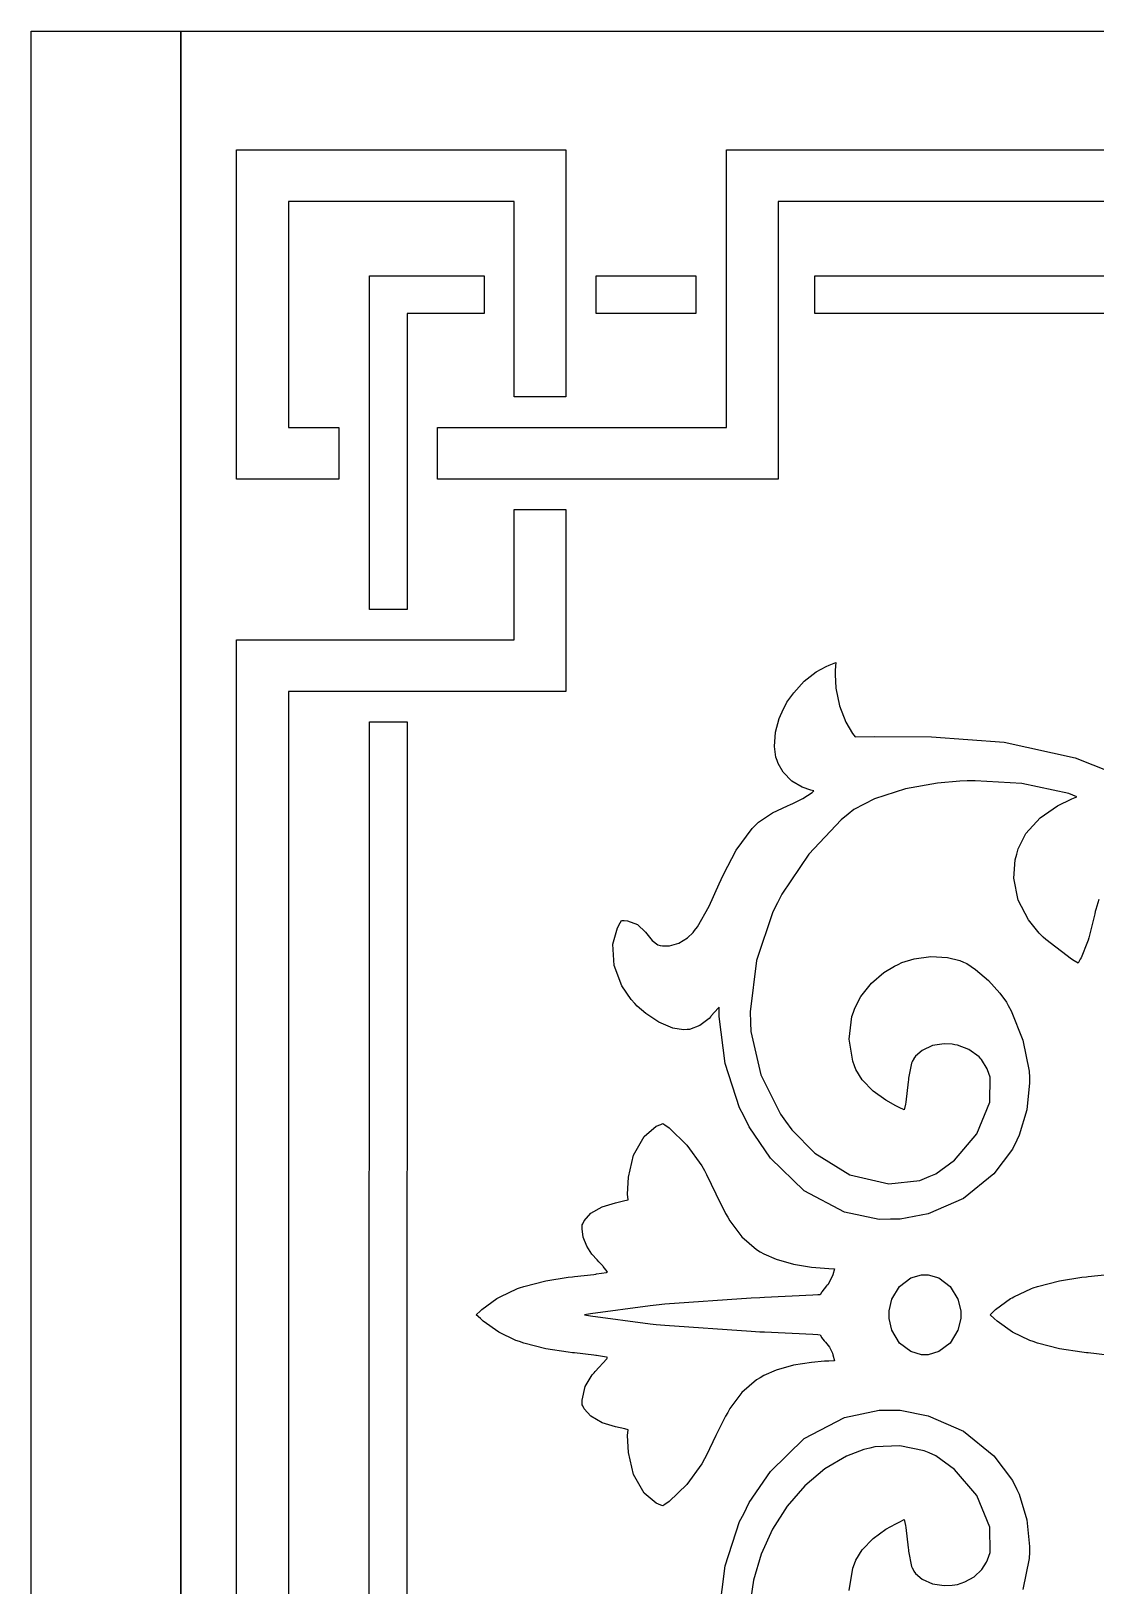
# Model space of a CAD drawing. Extents: x 0 to 1426, y 0 to 829.
# Drawn here: x 1173.5 to 1253.5, y 76 to 192.7 of the extents above; entities that cross this region are included whole.
import ezdxf

# ---------------------------------------------------------------- set-up
doc = ezdxf.new("R2010")
doc.units = 0
doc.layers.get('0').update_dxf_attribs({"linetype": 'CONTINUOUS'})

msp = doc.modelspace()

# ---------------------------------------------------------------- linework, layer by layer
at = {"color": 9}
for p, q in [((1173.54, 192.749), (1184.79, 192.749)), ((1173.54, 0), (1173.54, 192.749)), ((1184.79, 192.749), (1184.79, 0))]:
    msp.add_line(p, q, dxfattribs=at)
at = {"color": 21}
for p, q in [((1184.79, 192.749), (1415.04, 192.749)), ((1184.79, 0), (1184.79, 192.749))]:
    msp.add_line(p, q, dxfattribs=at)
at = {"color": 0}
for p, q in [((1188.96, 159.107), (1188.96, 183.834)), ((1188.96, 183.834), (1213.69, 183.834)), ((1188.96, 159.107), (1188.96, 183.834)), ((1188.96, 183.834), (1213.69, 183.834)), ((1213.69, 183.834), (1213.69, 165.302)), ((1213.69, 183.834), (1213.69, 165.302)), ((1225.74, 162.993), (1225.74, 183.834)), ((1225.74, 183.834), (1374.07, 183.834)), ((1225.74, 162.993), (1225.74, 183.834)), ((1225.74, 183.834), (1374.07, 183.834)), ((1209.8, 179.948), (1192.85, 179.948)), ((1192.85, 179.948), (1192.85, 162.993)), ((1209.8, 179.948), (1192.85, 179.948)), ((1192.85, 179.948), (1192.85, 162.993)), ((1209.8, 165.302), (1209.8, 179.948)), ((1209.8, 165.302), (1209.8, 179.948)), ((1370.19, 179.948), (1229.63, 179.948)), ((1229.63, 179.948), (1229.63, 159.107)), ((1370.19, 179.948), (1229.63, 179.948)), ((1229.63, 179.948), (1229.63, 159.107)), ((1198.93, 149.331), (1198.93, 174.383)), ((1198.93, 174.383), (1207.55, 174.383)), ((1198.93, 149.331), (1198.93, 174.383)), ((1198.93, 174.383), (1207.55, 174.383)), ((1207.55, 174.383), (1207.55, 171.549)), ((1207.55, 174.383), (1207.55, 171.549)), ((1215.95, 174.385), (1223.44, 174.385)), ((1215.95, 171.545), (1215.95, 174.385)), ((1215.95, 174.385), (1223.44, 174.385)), ((1215.95, 171.545), (1215.95, 174.385)), ((1223.44, 174.385), (1223.44, 171.545)), ((1223.44, 174.385), (1223.44, 171.545)), ((1232.38, 174.385), (1367.93, 174.385)), ((1232.38, 171.545), (1232.38, 174.385)), ((1232.38, 174.385), (1367.93, 174.385)), ((1232.38, 171.545), (1232.38, 174.385)), ((1201.77, 171.549), (1201.77, 149.331)), ((1207.55, 171.549), (1201.77, 171.549)), ((1201.77, 171.549), (1201.77, 149.331)), ((1207.55, 171.549), (1201.77, 171.549)), ((1223.44, 171.545), (1215.95, 171.545)), ((1223.44, 171.545), (1215.95, 171.545)), ((1367.93, 171.545), (1232.38, 171.545)), ((1367.93, 171.545), (1232.38, 171.545)), ((1213.69, 165.302), (1209.8, 165.302)), ((1213.69, 165.302), (1209.8, 165.302)), ((1192.85, 162.993), (1196.65, 162.993)), ((1192.85, 162.993), (1196.65, 162.993)), ((1196.65, 162.993), (1196.65, 159.107)), ((1196.65, 162.993), (1196.65, 159.107)), ((1204.05, 159.107), (1204.05, 162.993)), ((1204.05, 162.993), (1225.74, 162.993)), ((1204.05, 159.107), (1204.05, 162.993)), ((1204.05, 162.993), (1225.74, 162.993)), ((1196.65, 159.107), (1188.96, 159.107)), ((1196.65, 159.107), (1188.96, 159.107)), ((1229.63, 159.107), (1204.05, 159.107)), ((1229.63, 159.107), (1204.05, 159.107)), ((1209.8, 147.052), (1209.8, 156.828)), ((1209.8, 156.828), (1213.69, 156.828)), ((1209.8, 147.052), (1209.8, 156.828)), ((1209.8, 156.828), (1213.69, 156.828)), ((1213.69, 156.828), (1213.69, 143.164)), ((1213.69, 156.828), (1213.69, 143.164)), ((1201.77, 149.331), (1198.93, 149.331)), ((1201.77, 149.331), (1198.93, 149.331)), ((1188.96, 45.7606), (1188.96, 147.052)), ((1188.96, 147.052), (1209.8, 147.052)), ((1188.96, 45.7606), (1188.96, 147.052)), ((1188.96, 147.052), (1209.8, 147.052)), ((1232.47, 144.633), (1233.21, 145.044)), ((1232.47, 144.633), (1233.21, 145.044)), ((1233.21, 145.044), (1233.46, 145.147)), ((1233.21, 145.044), (1233.46, 145.147)), ((1233.46, 145.147), (1233.95, 145.342)), ((1233.46, 145.147), (1233.95, 145.342)), ((1233.91, 144.771), (1233.89, 144.436)), ((1233.91, 144.771), (1233.89, 144.436)), ((1233.95, 145.342), (1233.91, 144.771)), ((1233.95, 145.342), (1233.91, 144.771)), ((1230.79, 143.077), (1231.58, 143.932)), ((1230.79, 143.077), (1231.58, 143.932)), ((1231.58, 143.932), (1232.47, 144.633)), ((1231.58, 143.932), (1232.47, 144.633)), ((1233.89, 144.436), (1233.95, 143.425)), ((1233.89, 144.436), (1233.95, 143.425)), ((1213.69, 143.164), (1192.85, 143.164)), ((1192.85, 143.164), (1192.85, 49.6464)), ((1213.69, 143.164), (1192.85, 143.164)), ((1192.85, 143.164), (1192.85, 49.6464)), ((1230.28, 142.355), (1230.79, 143.077)), ((1230.28, 142.355), (1230.79, 143.077)), ((1233.95, 143.425), (1234.22, 142.103)), ((1233.95, 143.425), (1234.22, 142.103)), ((1229.7, 141.148), (1230.01, 141.872)), ((1229.7, 141.148), (1230.01, 141.872)), ((1230.01, 141.872), (1230.14, 142.099)), ((1230.01, 141.872), (1230.14, 142.099)), ((1230.14, 142.099), (1230.28, 142.355)), ((1230.14, 142.099), (1230.28, 142.355)), ((1234.22, 142.103), (1234.7, 140.863)), ((1234.22, 142.103), (1234.7, 140.863)), ((1198.9, 51.9271), (1198.93, 140.885)), ((1198.9, 51.9271), (1198.93, 140.885)), ((1198.93, 140.885), (1201.77, 140.885)), ((1198.93, 140.885), (1201.77, 140.885)), ((1201.77, 140.885), (1201.75, 51.9271)), ((1201.77, 140.885), (1201.75, 51.9271)), ((1229.34, 139.046), (1229.42, 140.112)), ((1229.34, 139.046), (1229.42, 140.112)), ((1229.42, 140.112), (1229.7, 141.148)), ((1229.42, 140.112), (1229.7, 141.148)), ((1234.7, 140.863), (1235.19, 140.012)), ((1234.7, 140.863), (1235.19, 140.012)), ((1229.45, 138.246), (1229.34, 139.046)), ((1229.45, 138.246), (1229.34, 139.046)), ((1235.19, 140.012), (1235.39, 139.754)), ((1235.19, 140.012), (1235.39, 139.754)), ((1235.39, 139.754), (1236.82, 139.783)), ((1235.39, 139.754), (1236.82, 139.783)), ((1236.82, 139.783), (1241.12, 139.776)), ((1236.82, 139.783), (1241.12, 139.776)), ((1241.12, 139.776), (1246.58, 139.368)), ((1241.12, 139.776), (1246.58, 139.368)), ((1246.58, 139.368), (1251.92, 138.176)), ((1246.58, 139.368), (1251.92, 138.176)), ((1229.54, 137.995), (1229.45, 138.246)), ((1229.54, 137.995), (1229.45, 138.246)), ((1229.61, 137.763), (1229.54, 137.995)), ((1229.61, 137.763), (1229.54, 137.995)), ((1229.99, 137.106), (1229.61, 137.763)), ((1229.99, 137.106), (1229.61, 137.763)), ((1251.92, 138.176), (1256.02, 136.548)), ((1251.92, 138.176), (1256.02, 136.548)), ((1230.64, 136.448), (1229.99, 137.106)), ((1230.64, 136.448), (1229.99, 137.106)), ((1231.42, 135.993), (1230.64, 136.448)), ((1231.42, 135.993), (1230.64, 136.448)), ((1232.07, 135.762), (1231.42, 135.993)), ((1232.07, 135.762), (1231.42, 135.993)), ((1231.47, 135.129), (1232.16, 135.596)), ((1231.47, 135.129), (1232.16, 135.596)), ((1232.29, 135.71), (1232.07, 135.762)), ((1232.29, 135.71), (1232.07, 135.762)), ((1232.16, 135.596), (1232.29, 135.71)), ((1232.16, 135.596), (1232.29, 135.71)), ((1239.17, 135.858), (1236.84, 135.108)), ((1239.17, 135.858), (1236.84, 135.108)), ((1241.59, 136.28), (1239.17, 135.858)), ((1241.59, 136.28), (1239.17, 135.858)), ((1243.26, 136.431), (1241.59, 136.28)), ((1243.26, 136.431), (1241.59, 136.28)), ((1243.81, 136.449), (1243.26, 136.431)), ((1243.81, 136.449), (1243.26, 136.431)), ((1244.41, 136.47), (1243.81, 136.449)), ((1244.41, 136.47), (1243.81, 136.449)), ((1247.91, 136.271), (1244.41, 136.47)), ((1247.91, 136.271), (1244.41, 136.47)), ((1251.43, 135.515), (1247.91, 136.271)), ((1251.43, 135.515), (1247.91, 136.271)), ((1252.03, 135.254), (1251.43, 135.515)), ((1252.03, 135.254), (1251.43, 135.515)), ((1229.19, 134.049), (1230.31, 134.574)), ((1229.19, 134.049), (1230.31, 134.574)), ((1230.31, 134.574), (1230.55, 134.677)), ((1230.31, 134.574), (1230.55, 134.677)), ((1230.55, 134.677), (1230.71, 134.749)), ((1230.55, 134.677), (1230.71, 134.749)), ((1230.71, 134.749), (1231.47, 135.129)), ((1230.71, 134.749), (1231.47, 135.129)), ((1235.31, 134.316), (1234.88, 133.96)), ((1235.31, 134.316), (1234.88, 133.96)), ((1236.84, 135.108), (1235.31, 134.316)), ((1236.84, 135.108), (1235.31, 134.316)), ((1249.29, 133.693), (1250.6, 134.594)), ((1249.29, 133.693), (1250.6, 134.594)), ((1250.6, 134.594), (1251.67, 135.114)), ((1250.6, 134.594), (1251.67, 135.114)), ((1251.67, 135.114), (1252.03, 135.254)), ((1251.67, 135.114), (1252.03, 135.254)), ((1227.66, 132.88), (1227.95, 133.158)), ((1227.66, 132.88), (1227.95, 133.158)), ((1227.95, 133.158), (1228.15, 133.35)), ((1227.95, 133.158), (1228.15, 133.35)), ((1228.15, 133.35), (1229.19, 134.049)), ((1228.15, 133.35), (1229.19, 134.049)), ((1234.34, 133.522), (1231.91, 130.952)), ((1234.34, 133.522), (1231.91, 130.952)), ((1234.88, 133.96), (1234.34, 133.522)), ((1234.88, 133.96), (1234.34, 133.522)), ((1248.22, 132.501), (1249.29, 133.693)), ((1248.22, 132.501), (1249.29, 133.693)), ((1226.47, 131.256), (1227.66, 132.88)), ((1226.47, 131.256), (1227.66, 132.88)), ((1247.64, 131.367), (1248.22, 132.501)), ((1247.64, 131.367), (1248.22, 132.501)), ((1225.52, 129.432), (1226.47, 131.256)), ((1225.52, 129.432), (1226.47, 131.256)), ((1231.91, 130.952), (1229.89, 127.963)), ((1231.91, 130.952), (1229.89, 127.963)), ((1247.42, 130.531), (1247.54, 130.966)), ((1247.42, 130.531), (1247.54, 130.966)), ((1247.54, 130.966), (1247.64, 131.367)), ((1247.54, 130.966), (1247.64, 131.367)), ((1247.32, 129.151), (1247.42, 130.531)), ((1247.32, 129.151), (1247.42, 130.531)), ((1224.45, 127.062), (1225.2, 128.738)), ((1224.45, 127.062), (1225.2, 128.738)), ((1225.2, 128.738), (1225.35, 129.053)), ((1225.2, 128.738), (1225.35, 129.053)), ((1225.35, 129.053), (1225.52, 129.432)), ((1225.35, 129.053), (1225.52, 129.432)), ((1247.63, 127.507), (1247.32, 129.151)), ((1247.63, 127.507), (1247.32, 129.151)), ((1229.56, 127.314), (1229.22, 126.629)), ((1229.56, 127.314), (1229.22, 126.629)), ((1229.89, 127.963), (1229.56, 127.314)), ((1229.89, 127.963), (1229.56, 127.314)), ((1248.4, 126.031), (1247.63, 127.507)), ((1248.4, 126.031), (1247.63, 127.507)), ((1253.69, 127.562), (1253.46, 126.81)), ((1253.69, 127.562), (1253.46, 126.81)), ((1223.56, 125.488), (1224.45, 127.062)), ((1223.56, 125.488), (1224.45, 127.062)), ((1229.22, 126.629), (1227.99, 122.978)), ((1229.22, 126.629), (1227.99, 122.978)), ((1253.38, 126.48), (1252.94, 124.675)), ((1253.38, 126.48), (1252.94, 124.675)), ((1253.42, 126.66), (1253.38, 126.48)), ((1253.42, 126.66), (1253.38, 126.48)), ((1253.46, 126.81), (1253.42, 126.66)), ((1253.46, 126.81), (1253.42, 126.66)), ((1217.22, 124.189), (1217.56, 125.433)), ((1217.22, 124.189), (1217.56, 125.433)), ((1217.56, 125.433), (1217.77, 125.794)), ((1217.56, 125.433), (1217.77, 125.794)), ((1217.77, 125.794), (1217.87, 125.979)), ((1217.77, 125.794), (1217.87, 125.979)), ((1217.87, 125.979), (1218.07, 125.968)), ((1217.87, 125.979), (1218.07, 125.968)), ((1218.07, 125.968), (1218.32, 125.955)), ((1218.07, 125.968), (1218.32, 125.955)), ((1218.32, 125.955), (1219.06, 125.671)), ((1218.32, 125.955), (1219.06, 125.671)), ((1219.06, 125.671), (1219.67, 125.089)), ((1219.06, 125.671), (1219.67, 125.089)), ((1219.67, 125.089), (1220.16, 124.478)), ((1219.67, 125.089), (1220.16, 124.478)), ((1222.81, 124.685), (1223.23, 125.076)), ((1222.81, 124.685), (1223.23, 125.076)), ((1223.23, 125.076), (1223.35, 125.224)), ((1223.23, 125.076), (1223.35, 125.224)), ((1223.35, 125.224), (1223.56, 125.488)), ((1223.35, 125.224), (1223.56, 125.488)), ((1249.21, 125.02), (1248.4, 126.031)), ((1249.21, 125.02), (1248.4, 126.031)), ((1249.52, 124.721), (1249.21, 125.02)), ((1249.52, 124.721), (1249.21, 125.02)), ((1217.31, 122.586), (1217.22, 124.189)), ((1217.31, 122.586), (1217.22, 124.189)), ((1220.16, 124.478), (1220.59, 124.139)), ((1220.16, 124.478), (1220.59, 124.139)), ((1220.59, 124.139), (1220.75, 124.101)), ((1220.59, 124.139), (1220.75, 124.101)), ((1220.75, 124.101), (1220.93, 124.062)), ((1220.75, 124.101), (1220.93, 124.062)), ((1220.93, 124.062), (1221.47, 124.072)), ((1220.93, 124.062), (1221.47, 124.072)), ((1221.47, 124.072), (1222.17, 124.284)), ((1221.47, 124.072), (1222.17, 124.284)), ((1222.17, 124.284), (1222.81, 124.685)), ((1222.17, 124.284), (1222.81, 124.685)), ((1249.7, 124.55), (1249.52, 124.721)), ((1249.7, 124.55), (1249.52, 124.721)), ((1251.64, 123.071), (1249.7, 124.55)), ((1251.64, 123.071), (1249.7, 124.55)), ((1252.85, 124.374), (1252.36, 123.182)), ((1252.85, 124.374), (1252.36, 123.182)), ((1252.89, 124.497), (1252.85, 124.374)), ((1252.89, 124.497), (1252.85, 124.374)), ((1252.94, 124.675), (1252.89, 124.497)), ((1252.94, 124.675), (1252.89, 124.497)), ((1217.89, 121.079), (1217.31, 122.586)), ((1217.89, 121.079), (1217.31, 122.586)), ((1227.99, 122.978), (1227.51, 119.118)), ((1227.99, 122.978), (1227.51, 119.118)), ((1238.34, 122.552), (1238.62, 122.678)), ((1238.34, 122.552), (1238.62, 122.678)), ((1238.62, 122.678), (1238.9, 122.812)), ((1238.62, 122.678), (1238.9, 122.812)), ((1238.9, 122.812), (1239.82, 123.103)), ((1238.9, 122.812), (1239.82, 123.103)), ((1239.82, 123.103), (1241.07, 123.282)), ((1239.82, 123.103), (1241.07, 123.282)), ((1241.07, 123.282), (1242.32, 123.202)), ((1241.07, 123.282), (1242.32, 123.202)), ((1242.32, 123.202), (1243.25, 122.969)), ((1242.32, 123.202), (1243.25, 122.969)), ((1243.25, 122.969), (1243.54, 122.847)), ((1243.25, 122.969), (1243.54, 122.847)), ((1243.54, 122.847), (1243.78, 122.746)), ((1243.54, 122.847), (1243.78, 122.746)), ((1243.78, 122.746), (1244.44, 122.302)), ((1243.78, 122.746), (1244.44, 122.302)), ((1251.85, 122.943), (1251.64, 123.071)), ((1251.85, 122.943), (1251.64, 123.071)), ((1252.13, 122.769), (1251.85, 122.943)), ((1252.13, 122.769), (1251.85, 122.943)), ((1252.3, 123.07), (1252.13, 122.769)), ((1252.3, 123.07), (1252.13, 122.769)), ((1252.36, 123.182), (1252.3, 123.07)), ((1252.36, 123.182), (1252.3, 123.07)), ((1236.62, 121.258), (1237.56, 122.068)), ((1236.62, 121.258), (1237.56, 122.068)), ((1237.56, 122.068), (1238.34, 122.552)), ((1237.56, 122.068), (1238.34, 122.552)), ((1244.44, 122.302), (1245.4, 121.471)), ((1244.44, 122.302), (1245.4, 121.471)), ((1245.4, 121.471), (1246.27, 120.515)), ((1245.4, 121.471), (1246.27, 120.515)), ((1218.58, 120.051), (1217.89, 121.079)), ((1218.58, 120.051), (1217.89, 121.079)), ((1235.37, 119.4), (1235.83, 120.261)), ((1235.37, 119.4), (1235.83, 120.261)), ((1235.83, 120.261), (1236.62, 121.258)), ((1235.83, 120.261), (1236.62, 121.258)), ((1246.27, 120.515), (1246.76, 119.837)), ((1246.27, 120.515), (1246.76, 119.837)), ((1218.85, 119.75), (1218.58, 120.051)), ((1218.85, 119.75), (1218.58, 120.051)), ((1219.04, 119.543), (1218.85, 119.75)), ((1219.04, 119.543), (1218.85, 119.75)), ((1219.68, 118.982), (1219.04, 119.543)), ((1219.68, 118.982), (1219.04, 119.543)), ((1225.12, 119.403), (1224.6, 118.817)), ((1225.12, 119.403), (1224.6, 118.817)), ((1225.18, 119.458), (1225.12, 119.403)), ((1225.18, 119.458), (1225.12, 119.403)), ((1225.18, 118.772), (1225.18, 119.458)), ((1225.18, 118.772), (1225.18, 119.458)), ((1227.51, 119.118), (1227.54, 118.328)), ((1227.51, 119.118), (1227.54, 118.328)), ((1235.15, 118.763), (1235.27, 119.096)), ((1235.15, 118.763), (1235.27, 119.096)), ((1235.27, 119.096), (1235.37, 119.4)), ((1235.27, 119.096), (1235.37, 119.4)), ((1246.76, 119.837), (1246.89, 119.593)), ((1246.76, 119.837), (1246.89, 119.593)), ((1246.89, 119.593), (1247.12, 119.182)), ((1246.89, 119.593), (1247.12, 119.182)), ((1247.12, 119.182), (1247.99, 117.001)), ((1247.12, 119.182), (1247.99, 117.001)), ((1220.66, 118.334), (1219.68, 118.982)), ((1220.66, 118.334), (1219.68, 118.982)), ((1221.72, 117.901), (1220.66, 118.334)), ((1221.72, 117.901), (1220.66, 118.334)), ((1222.52, 117.766), (1221.72, 117.901)), ((1222.52, 117.766), (1221.72, 117.901)), ((1223.75, 118.088), (1222.97, 117.797)), ((1223.75, 118.088), (1222.97, 117.797)), ((1224.43, 118.629), (1223.75, 118.088)), ((1224.43, 118.629), (1223.75, 118.088)), ((1224.56, 118.766), (1224.43, 118.629)), ((1224.56, 118.766), (1224.43, 118.629)), ((1224.6, 118.817), (1224.56, 118.766)), ((1224.6, 118.817), (1224.56, 118.766)), ((1225.64, 115.233), (1225.18, 118.772)), ((1225.64, 115.233), (1225.18, 118.772)), ((1227.54, 118.328), (1227.56, 117.654)), ((1227.54, 118.328), (1227.56, 117.654)), ((1234.94, 117.078), (1235.15, 118.763)), ((1234.94, 117.078), (1235.15, 118.763)), ((1222.78, 117.784), (1222.52, 117.766)), ((1222.78, 117.784), (1222.52, 117.766)), ((1222.97, 117.797), (1222.78, 117.784)), ((1222.97, 117.797), (1222.78, 117.784)), ((1227.56, 117.654), (1228.33, 114.385)), ((1227.56, 117.654), (1228.33, 114.385)), ((1235.22, 115.402), (1234.94, 117.078)), ((1235.22, 115.402), (1234.94, 117.078)), ((1247.99, 117.001), (1248.46, 114.675)), ((1247.99, 117.001), (1248.46, 114.675)), ((1239.8, 115.594), (1239.68, 115.386)), ((1239.8, 115.594), (1239.68, 115.386)), ((1239.81, 115.613), (1239.8, 115.594)), ((1239.81, 115.613), (1239.8, 115.594)), ((1239.93, 115.791), (1239.81, 115.613)), ((1239.93, 115.791), (1239.81, 115.613)), ((1240.42, 116.225), (1239.93, 115.791)), ((1240.42, 116.225), (1239.93, 115.791)), ((1241.21, 116.579), (1240.42, 116.225)), ((1241.21, 116.579), (1240.42, 116.225)), ((1242.07, 116.709), (1241.21, 116.579)), ((1242.07, 116.709), (1241.21, 116.579)), ((1242.69, 116.687), (1242.07, 116.709)), ((1242.69, 116.687), (1242.07, 116.709)), ((1242.89, 116.65), (1242.69, 116.687)), ((1242.89, 116.65), (1242.69, 116.687)), ((1243.07, 116.618), (1242.89, 116.65)), ((1243.07, 116.618), (1242.89, 116.65)), ((1243.94, 116.291), (1243.07, 116.618)), ((1243.94, 116.291), (1243.07, 116.618)), ((1244.71, 115.736), (1243.94, 116.291)), ((1244.71, 115.736), (1243.94, 116.291)), ((1244.83, 115.588), (1244.71, 115.736)), ((1244.83, 115.588), (1244.71, 115.736)), ((1244.89, 115.529), (1244.83, 115.588)), ((1244.89, 115.529), (1244.83, 115.588)), ((1226.72, 111.901), (1225.64, 115.233)), ((1226.72, 111.901), (1225.64, 115.233)), ((1235.35, 115.074), (1235.22, 115.402)), ((1235.35, 115.074), (1235.22, 115.402)), ((1235.45, 114.797), (1235.35, 115.074)), ((1235.45, 114.797), (1235.35, 115.074)), ((1235.93, 114.024), (1235.45, 114.797)), ((1235.93, 114.024), (1235.45, 114.797)), ((1239.63, 115.264), (1239.41, 114.131)), ((1239.63, 115.264), (1239.41, 114.131)), ((1239.67, 115.364), (1239.63, 115.264)), ((1239.67, 115.364), (1239.63, 115.264)), ((1239.68, 115.386), (1239.67, 115.364)), ((1239.68, 115.386), (1239.67, 115.364)), ((1245.3, 114.839), (1244.89, 115.529)), ((1245.3, 114.839), (1244.89, 115.529)), ((1245.33, 114.76), (1245.3, 114.839)), ((1245.33, 114.76), (1245.3, 114.839)), ((1245.53, 114.216), (1245.33, 114.76)), ((1245.53, 114.216), (1245.33, 114.76)), ((1248.46, 114.675), (1248.48, 114.191)), ((1248.46, 114.675), (1248.48, 114.191)), ((1228.33, 114.385), (1229.8, 111.424)), ((1228.33, 114.385), (1229.8, 111.424)), ((1236.75, 113.169), (1235.93, 114.024)), ((1236.75, 113.169), (1235.93, 114.024)), ((1239.39, 113.865), (1239.21, 112.339)), ((1239.39, 113.865), (1239.21, 112.339)), ((1239.4, 114.02), (1239.39, 113.865)), ((1239.4, 114.02), (1239.39, 113.865)), ((1239.41, 114.131), (1239.4, 114.02)), ((1239.41, 114.131), (1239.4, 114.02)), ((1245.5, 112.329), (1245.53, 114.216)), ((1245.5, 112.329), (1245.53, 114.216)), ((1248.49, 113.779), (1248.29, 111.767)), ((1248.49, 113.779), (1248.29, 111.767)), ((1248.48, 114.191), (1248.49, 113.779)), ((1248.48, 114.191), (1248.49, 113.779)), ((1237.71, 112.481), (1236.75, 113.169)), ((1237.71, 112.481), (1236.75, 113.169)), ((1238.45, 112.059), (1237.71, 112.481)), ((1238.45, 112.059), (1237.71, 112.481)), ((1239.17, 112.186), (1239.08, 111.75)), ((1239.17, 112.186), (1239.08, 111.75)), ((1239.21, 112.339), (1239.17, 112.186)), ((1239.21, 112.339), (1239.17, 112.186)), ((1244.52, 109.955), (1245.5, 112.329)), ((1244.52, 109.955), (1245.5, 112.329)), ((1227.03, 111.317), (1226.72, 111.901)), ((1227.03, 111.317), (1226.72, 111.901)), ((1227.44, 110.479), (1227.03, 111.317)), ((1227.44, 110.479), (1227.03, 111.317)), ((1229.8, 111.424), (1230.17, 110.902)), ((1229.8, 111.424), (1230.17, 110.902)), ((1230.17, 110.902), (1230.65, 110.25)), ((1230.17, 110.902), (1230.65, 110.25)), ((1238.71, 111.933), (1238.45, 112.059)), ((1238.71, 111.933), (1238.45, 112.059)), ((1239.08, 111.75), (1238.71, 111.933)), ((1239.08, 111.75), (1238.71, 111.933)), ((1248.29, 111.767), (1247.7, 109.852)), ((1248.29, 111.767), (1247.7, 109.852)), ((1218.77, 108.361), (1219.56, 109.758)), ((1218.77, 108.361), (1219.56, 109.758)), ((1219.56, 109.758), (1220.47, 110.531)), ((1219.56, 109.758), (1220.47, 110.531)), ((1220.47, 110.531), (1220.82, 110.666)), ((1220.47, 110.531), (1220.82, 110.666)), ((1220.82, 110.666), (1220.97, 110.727)), ((1220.82, 110.666), (1220.97, 110.727)), ((1220.97, 110.727), (1221.11, 110.629)), ((1220.97, 110.727), (1221.11, 110.629)), ((1221.11, 110.629), (1221.43, 110.404)), ((1221.11, 110.629), (1221.43, 110.404)), ((1221.43, 110.404), (1222.77, 109.11)), ((1221.43, 110.404), (1222.77, 109.11)), ((1229.04, 108.133), (1227.44, 110.479)), ((1229.04, 108.133), (1227.44, 110.479)), ((1230.65, 110.25), (1232.38, 108.518)), ((1230.65, 110.25), (1232.38, 108.518)), ((1242.85, 107.982), (1244.52, 109.955)), ((1242.85, 107.982), (1244.52, 109.955)), ((1247.7, 109.852), (1247.53, 109.486)), ((1247.7, 109.852), (1247.53, 109.486)), ((1222.77, 109.11), (1223.88, 107.556)), ((1222.77, 109.11), (1223.88, 107.556)), ((1247.21, 108.806), (1245.82, 106.962)), ((1247.21, 108.806), (1245.82, 106.962)), ((1247.53, 109.486), (1247.21, 108.806)), ((1247.53, 109.486), (1247.21, 108.806)), ((1218.39, 106.704), (1218.77, 108.361)), ((1218.39, 106.704), (1218.77, 108.361)), ((1223.88, 107.556), (1224.08, 107.2)), ((1223.88, 107.556), (1224.08, 107.2)), ((1231.58, 105.668), (1229.04, 108.133)), ((1231.58, 105.668), (1229.04, 108.133)), ((1232.38, 108.518), (1235.01, 106.874)), ((1232.38, 108.518), (1235.01, 106.874)), ((1241.46, 106.954), (1242.85, 107.982)), ((1241.46, 106.954), (1242.85, 107.982)), ((1218.32, 105.435), (1218.39, 106.704)), ((1218.32, 105.435), (1218.39, 106.704)), ((1224.08, 107.2), (1224.23, 106.916)), ((1224.08, 107.2), (1224.23, 106.916)), ((1224.23, 106.916), (1224.94, 105.445)), ((1224.23, 106.916), (1224.94, 105.445)), ((1235.01, 106.874), (1237.92, 106.204)), ((1235.01, 106.874), (1237.92, 106.204)), ((1237.92, 106.204), (1240.25, 106.464)), ((1237.92, 106.204), (1240.25, 106.464)), ((1240.25, 106.464), (1240.95, 106.746)), ((1240.25, 106.464), (1240.95, 106.746)), ((1240.95, 106.746), (1241.46, 106.954)), ((1240.95, 106.746), (1241.46, 106.954)), ((1245.82, 106.962), (1243.53, 105.106)), ((1245.82, 106.962), (1243.53, 105.106)), ((1218.35, 105.016), (1218.32, 105.435)), ((1218.35, 105.016), (1218.32, 105.435)), ((1224.94, 105.445), (1225.66, 103.983)), ((1224.94, 105.445), (1225.66, 103.983)), ((1234.61, 104.082), (1231.58, 105.668)), ((1234.61, 104.082), (1231.58, 105.668)), ((1243.53, 105.106), (1240.87, 103.954)), ((1243.53, 105.106), (1240.87, 103.954)), ((1215.05, 103.427), (1215.56, 103.999)), ((1215.05, 103.427), (1215.56, 103.999)), ((1215.56, 103.999), (1216.42, 104.48)), ((1215.56, 103.999), (1216.42, 104.48)), ((1216.42, 104.48), (1217.4, 104.778)), ((1216.42, 104.48), (1217.4, 104.778)), ((1217.4, 104.778), (1218.11, 104.95)), ((1217.4, 104.778), (1218.11, 104.95)), ((1218.11, 104.95), (1218.35, 105.016)), ((1218.11, 104.95), (1218.35, 105.016)), ((1225.66, 103.983), (1225.83, 103.701)), ((1225.66, 103.983), (1225.83, 103.701)), ((1237.2, 103.533), (1234.61, 104.082)), ((1237.2, 103.533), (1234.61, 104.082)), ((1240.87, 103.954), (1238.77, 103.548)), ((1240.87, 103.954), (1238.77, 103.548)), ((1214.91, 103.124), (1214.95, 103.204)), ((1214.91, 103.124), (1214.95, 103.204)), ((1214.91, 103.034), (1214.91, 103.124)), ((1214.91, 103.034), (1214.91, 103.124)), ((1214.91, 102.828), (1214.91, 103.034)), ((1214.91, 102.828), (1214.91, 103.034)), ((1214.99, 102.202), (1214.91, 102.828)), ((1214.99, 102.202), (1214.91, 102.828)), ((1214.95, 103.204), (1215.05, 103.427)), ((1214.95, 103.204), (1215.05, 103.427)), ((1225.83, 103.701), (1225.98, 103.422)), ((1225.83, 103.701), (1225.98, 103.422)), ((1225.98, 103.422), (1226.89, 102.22)), ((1225.98, 103.422), (1226.89, 102.22)), ((1238.06, 103.542), (1237.2, 103.533)), ((1238.06, 103.542), (1237.2, 103.533)), ((1238.77, 103.548), (1238.06, 103.542)), ((1238.77, 103.548), (1238.06, 103.542)), ((1215.25, 101.526), (1214.99, 102.202)), ((1215.25, 101.526), (1214.99, 102.202)), ((1226.89, 102.22), (1228, 101.264)), ((1226.89, 102.22), (1228, 101.264)), ((1215.64, 100.934), (1215.25, 101.526)), ((1215.64, 100.934), (1215.25, 101.526)), ((1216.02, 100.495), (1215.64, 100.934)), ((1216.02, 100.495), (1215.64, 100.934)), ((1216.16, 100.354), (1216.02, 100.495)), ((1216.16, 100.354), (1216.02, 100.495)), ((1228, 101.264), (1228.27, 101.107)), ((1228, 101.264), (1228.27, 101.107)), ((1228.27, 101.107), (1228.55, 100.939)), ((1228.27, 101.107), (1228.55, 100.939)), ((1228.55, 100.939), (1229.48, 100.54)), ((1228.55, 100.939), (1229.48, 100.54)), ((1229.48, 100.54), (1230.78, 100.168)), ((1229.48, 100.54), (1230.78, 100.168)), ((1213.85, 99.1856), (1214.19, 99.2258)), ((1213.85, 99.1856), (1214.19, 99.2258)), ((1214.19, 99.2258), (1214.33, 99.2434)), ((1214.19, 99.2258), (1214.33, 99.2434)), ((1214.33, 99.2434), (1215.77, 99.4103)), ((1214.33, 99.2434), (1215.77, 99.4103)), ((1215.77, 99.4103), (1215.92, 99.4283)), ((1215.77, 99.4103), (1215.92, 99.4283)), ((1215.92, 99.4283), (1215.99, 99.4378)), ((1215.92, 99.4283), (1215.99, 99.4378)), ((1215.99, 99.4378), (1216.74, 99.5578)), ((1215.99, 99.4378), (1216.74, 99.5578)), ((1216.18, 100.329), (1216.16, 100.354)), ((1216.18, 100.329), (1216.16, 100.354)), ((1216.43, 100.068), (1216.18, 100.329)), ((1216.43, 100.068), (1216.18, 100.329)), ((1216.46, 100.04), (1216.43, 100.068)), ((1216.46, 100.04), (1216.43, 100.068)), ((1216.49, 100.004), (1216.46, 100.04)), ((1216.49, 100.004), (1216.46, 100.04)), ((1216.79, 99.6156), (1216.49, 100.004)), ((1216.79, 99.6156), (1216.49, 100.004)), ((1216.74, 99.5578), (1216.82, 99.5729)), ((1216.74, 99.5578), (1216.82, 99.5729)), ((1216.82, 99.5729), (1216.79, 99.6156)), ((1216.82, 99.5729), (1216.79, 99.6156)), ((1230.78, 100.168), (1232.11, 99.9518)), ((1230.78, 100.168), (1232.11, 99.9518)), ((1232.11, 99.9518), (1233.09, 99.865)), ((1232.11, 99.9518), (1233.09, 99.865)), ((1233.09, 99.865), (1233.42, 99.8499)), ((1233.09, 99.865), (1233.42, 99.8499)), ((1233.71, 99.2974), (1233.34, 98.6345)), ((1233.71, 99.2974), (1233.34, 98.6345)), ((1233.42, 99.8499), (1233.84, 99.8305)), ((1233.42, 99.8499), (1233.84, 99.8305)), ((1233.73, 99.3786), (1233.71, 99.2974)), ((1233.73, 99.3786), (1233.71, 99.2974)), ((1233.84, 99.8305), (1233.73, 99.3786)), ((1233.84, 99.8305), (1233.73, 99.3786)), ((1239.59, 99.1387), (1240.37, 99.3743)), ((1239.59, 99.1387), (1240.37, 99.3743)), ((1240.37, 99.3743), (1240.63, 99.3743)), ((1240.37, 99.3743), (1240.63, 99.3743)), ((1240.63, 99.3743), (1240.89, 99.3743)), ((1240.63, 99.3743), (1240.89, 99.3743)), ((1240.89, 99.3743), (1241.68, 99.1387)), ((1240.89, 99.3743), (1241.68, 99.1387)), ((1252.42, 99.1856), (1252.76, 99.2258)), ((1252.42, 99.1856), (1252.76, 99.2258)), ((1252.76, 99.2258), (1252.9, 99.2434)), ((1252.76, 99.2258), (1252.9, 99.2434)), ((1252.9, 99.2434), (1254.34, 99.4103)), ((1252.9, 99.2434), (1254.34, 99.4103)), ((1208.74, 97.7318), (1210.06, 98.341)), ((1208.74, 97.7318), (1210.06, 98.341)), ((1210.06, 98.341), (1210.2, 98.389)), ((1210.06, 98.341), (1210.2, 98.389)), ((1210.2, 98.389), (1210.52, 98.5051)), ((1210.2, 98.389), (1210.52, 98.5051)), ((1210.52, 98.5051), (1212.17, 98.921)), ((1210.52, 98.5051), (1212.17, 98.921)), ((1212.17, 98.921), (1213.85, 99.1856)), ((1212.17, 98.921), (1213.85, 99.1856)), ((1232.87, 98.0585), (1232.78, 97.8697)), ((1232.87, 98.0585), (1232.78, 97.8697)), ((1232.89, 98.1068), (1232.87, 98.0585)), ((1232.89, 98.1068), (1232.87, 98.0585)), ((1233.25, 98.5365), (1232.89, 98.1068)), ((1233.25, 98.5365), (1232.89, 98.1068)), ((1233.28, 98.5753), (1233.25, 98.5365)), ((1233.28, 98.5753), (1233.25, 98.5365)), ((1233.34, 98.6345), (1233.28, 98.5753)), ((1233.34, 98.6345), (1233.28, 98.5753)), ((1238.15, 97.5431), (1238.73, 98.4966)), ((1238.15, 97.5431), (1238.73, 98.4966)), ((1238.73, 98.4966), (1239.59, 99.1387)), ((1238.73, 98.4966), (1239.59, 99.1387)), ((1241.68, 99.1387), (1242.53, 98.4966)), ((1241.68, 99.1387), (1242.53, 98.4966)), ((1242.53, 98.4966), (1243.1, 97.5431)), ((1242.53, 98.4966), (1243.1, 97.5431)), ((1247.31, 97.7318), (1248.63, 98.341)), ((1247.31, 97.7318), (1248.63, 98.341)), ((1248.63, 98.341), (1248.77, 98.389)), ((1248.63, 98.341), (1248.77, 98.389)), ((1248.77, 98.389), (1249.09, 98.5051)), ((1248.77, 98.389), (1249.09, 98.5051)), ((1249.09, 98.5051), (1250.74, 98.921)), ((1249.09, 98.5051), (1250.74, 98.921)), ((1250.74, 98.921), (1252.42, 99.1856)), ((1250.74, 98.921), (1252.42, 99.1856)), ((1207.37, 96.7588), (1208.49, 97.5886)), ((1207.37, 96.7588), (1208.49, 97.5886)), ((1208.49, 97.5886), (1208.61, 97.6574)), ((1208.49, 97.5886), (1208.61, 97.6574)), ((1208.61, 97.6574), (1208.74, 97.7318)), ((1208.61, 97.6574), (1208.74, 97.7318)), ((1220.01, 97.0538), (1215.54, 96.4558)), ((1220.01, 97.0538), (1215.54, 96.4558)), ((1220.46, 97.0979), (1220.01, 97.0538)), ((1220.46, 97.0979), (1220.01, 97.0538)), ((1221.1, 97.1628), (1220.46, 97.0979)), ((1221.1, 97.1628), (1220.46, 97.0979)), ((1227.59, 97.6094), (1221.1, 97.1628)), ((1227.59, 97.6094), (1221.1, 97.1628)), ((1228.24, 97.6422), (1227.59, 97.6094)), ((1228.24, 97.6422), (1227.59, 97.6094)), ((1228.6, 97.6616), (1228.24, 97.6422)), ((1228.6, 97.6616), (1228.24, 97.6422)), ((1232.23, 97.8422), (1228.6, 97.6616)), ((1232.23, 97.8422), (1228.6, 97.6616)), ((1232.59, 97.8599), (1232.23, 97.8422)), ((1232.59, 97.8599), (1232.23, 97.8422)), ((1232.78, 97.8697), (1232.59, 97.8599)), ((1232.78, 97.8697), (1232.59, 97.8599)), ((1237.95, 96.6668), (1238.15, 97.5431)), ((1237.95, 96.6668), (1238.15, 97.5431)), ((1243.1, 97.5431), (1243.32, 96.6668)), ((1243.1, 97.5431), (1243.32, 96.6668)), ((1245.94, 96.7588), (1247.06, 97.5886)), ((1245.94, 96.7588), (1247.06, 97.5886)), ((1247.06, 97.5886), (1247.18, 97.6574)), ((1247.06, 97.5886), (1247.18, 97.6574)), ((1247.18, 97.6574), (1247.31, 97.7318)), ((1247.18, 97.6574), (1247.31, 97.7318)), ((1206.96, 96.3747), (1207.27, 96.6625)), ((1206.96, 96.3747), (1207.27, 96.6625)), ((1207.27, 96.0864), (1206.96, 96.3747)), ((1207.27, 96.0864), (1206.96, 96.3747)), ((1207.27, 96.6625), (1207.37, 96.7588)), ((1207.27, 96.6625), (1207.37, 96.7588)), ((1207.48, 95.8868), (1207.27, 96.0864)), ((1207.48, 95.8868), (1207.27, 96.0864)), ((1208.66, 95.0641), (1207.48, 95.8868)), ((1208.66, 95.0641), (1207.48, 95.8868)), ((1215.54, 96.4558), (1215.09, 96.3747)), ((1215.54, 96.4558), (1215.09, 96.3747)), ((1215.09, 96.3747), (1215.54, 96.2946)), ((1215.09, 96.3747), (1215.54, 96.2946)), ((1215.54, 96.2946), (1220.01, 95.6952)), ((1215.54, 96.2946), (1220.01, 95.6952)), ((1237.95, 96.3747), (1237.95, 96.6668)), ((1237.95, 96.3747), (1237.95, 96.6668)), ((1237.95, 96.0836), (1237.95, 96.3747)), ((1237.95, 96.0836), (1237.95, 96.3747)), ((1238.15, 95.2073), (1237.95, 96.0836)), ((1238.15, 95.2073), (1237.95, 96.0836)), ((1243.32, 96.0836), (1243.1, 95.2073)), ((1243.32, 96.0836), (1243.1, 95.2073)), ((1243.32, 96.6668), (1243.32, 96.3747)), ((1243.32, 96.6668), (1243.32, 96.3747)), ((1243.32, 96.3747), (1243.32, 96.0836)), ((1243.32, 96.3747), (1243.32, 96.0836)), ((1245.53, 96.3747), (1245.84, 96.6625)), ((1245.53, 96.3747), (1245.84, 96.6625)), ((1245.84, 96.0864), (1245.53, 96.3747)), ((1245.84, 96.0864), (1245.53, 96.3747)), ((1245.84, 96.6625), (1245.94, 96.7588)), ((1245.84, 96.6625), (1245.94, 96.7588)), ((1246.05, 95.8868), (1245.84, 96.0864)), ((1246.05, 95.8868), (1245.84, 96.0864)), ((1247.22, 95.0655), (1246.05, 95.8868)), ((1247.22, 95.0655), (1246.05, 95.8868)), ((1209.93, 94.4548), (1208.66, 95.0641)), ((1209.93, 94.4548), (1208.66, 95.0641)), ((1220.01, 95.6952), (1220.46, 95.6511)), ((1220.01, 95.6952), (1220.46, 95.6511)), ((1220.46, 95.6511), (1221.1, 95.5876)), ((1220.46, 95.6511), (1221.1, 95.5876)), ((1221.1, 95.5876), (1227.59, 95.1399)), ((1221.1, 95.5876), (1227.59, 95.1399)), ((1227.59, 95.1399), (1228.24, 95.1054)), ((1227.59, 95.1399), (1228.24, 95.1054)), ((1228.24, 95.1054), (1228.6, 95.0874)), ((1228.24, 95.1054), (1228.6, 95.0874)), ((1228.6, 95.0874), (1232.23, 94.9082)), ((1228.6, 95.0874), (1232.23, 94.9082)), ((1232.23, 94.9082), (1232.59, 94.8891)), ((1232.23, 94.9082), (1232.59, 94.8891)), ((1232.59, 94.8891), (1232.78, 94.8792)), ((1232.59, 94.8891), (1232.78, 94.8792)), ((1232.78, 94.8792), (1232.87, 94.6905)), ((1232.78, 94.8792), (1232.87, 94.6905)), ((1232.87, 94.6905), (1232.88, 94.663)), ((1232.87, 94.6905), (1232.88, 94.663)), ((1232.88, 94.663), (1233.07, 94.4093)), ((1232.88, 94.663), (1233.07, 94.4093)), ((1238.73, 94.2538), (1238.15, 95.2073)), ((1238.73, 94.2538), (1238.15, 95.2073)), ((1243.1, 95.2073), (1242.53, 94.2538)), ((1243.1, 95.2073), (1242.53, 94.2538)), ((1248.5, 94.4548), (1247.22, 95.0655)), ((1248.5, 94.4548), (1247.22, 95.0655)), ((1210.2, 94.3599), (1209.93, 94.4548)), ((1210.2, 94.3599), (1209.93, 94.4548)), ((1210.52, 94.2439), (1210.2, 94.3599)), ((1210.52, 94.2439), (1210.2, 94.3599)), ((1212.17, 93.828), (1210.52, 94.2439)), ((1212.17, 93.828), (1210.52, 94.2439)), ((1213.85, 93.562), (1212.17, 93.828)), ((1213.85, 93.562), (1212.17, 93.828)), ((1214.19, 93.5221), (1213.85, 93.562)), ((1214.19, 93.5221), (1213.85, 93.562)), ((1214.33, 93.5055), (1214.19, 93.5221)), ((1214.33, 93.5055), (1214.19, 93.5221)), ((1215.77, 93.3401), (1214.33, 93.5055)), ((1215.77, 93.3401), (1214.33, 93.5055)), ((1233.07, 94.4093), (1233.09, 94.386)), ((1233.07, 94.4093), (1233.09, 94.386)), ((1233.09, 94.386), (1233.16, 94.306)), ((1233.09, 94.386), (1233.16, 94.306)), ((1233.16, 94.306), (1233.48, 93.9341)), ((1233.16, 94.306), (1233.48, 93.9341)), ((1233.48, 93.9341), (1233.7, 93.4875)), ((1233.48, 93.9341), (1233.7, 93.4875)), ((1233.7, 93.4875), (1233.73, 93.3704)), ((1233.7, 93.4875), (1233.73, 93.3704)), ((1239.59, 93.6114), (1238.73, 94.2538)), ((1239.59, 93.6114), (1238.73, 94.2538)), ((1240.37, 93.3746), (1239.59, 93.6114)), ((1240.37, 93.3746), (1239.59, 93.6114)), ((1241.68, 93.6114), (1240.89, 93.3746)), ((1241.68, 93.6114), (1240.89, 93.3746)), ((1242.53, 94.2538), (1241.68, 93.6114)), ((1242.53, 94.2538), (1241.68, 93.6114)), ((1248.77, 94.3599), (1248.5, 94.4548)), ((1248.77, 94.3599), (1248.5, 94.4548)), ((1249.09, 94.2439), (1248.77, 94.3599)), ((1249.09, 94.2439), (1248.77, 94.3599)), ((1250.74, 93.828), (1249.09, 94.2439)), ((1250.74, 93.828), (1249.09, 94.2439)), ((1252.42, 93.5634), (1250.74, 93.828)), ((1252.42, 93.5634), (1250.74, 93.828)), ((1252.76, 93.5232), (1252.42, 93.5634)), ((1252.76, 93.5232), (1252.42, 93.5634)), ((1252.9, 93.5069), (1252.76, 93.5232)), ((1252.9, 93.5069), (1252.76, 93.5232)), ((1254.34, 93.3401), (1252.9, 93.5069)), ((1254.34, 93.3401), (1252.9, 93.5069)), ((1215.92, 93.3207), (1215.77, 93.3401)), ((1215.92, 93.3207), (1215.77, 93.3401)), ((1215.89, 92.1177), (1216.75, 93.0674)), ((1215.89, 92.1177), (1216.75, 93.0674)), ((1215.99, 93.3111), (1215.92, 93.3207)), ((1215.99, 93.3111), (1215.92, 93.3207)), ((1216.74, 93.1926), (1215.99, 93.3111)), ((1216.74, 93.1926), (1215.99, 93.3111)), ((1216.82, 93.176), (1216.74, 93.1926)), ((1216.82, 93.176), (1216.74, 93.1926)), ((1216.75, 93.0674), (1216.82, 93.176)), ((1216.75, 93.0674), (1216.82, 93.176)), ((1230.78, 92.5809), (1229.48, 92.2087)), ((1230.78, 92.5809), (1229.48, 92.2087)), ((1232.11, 92.7971), (1230.78, 92.5809)), ((1232.11, 92.7971), (1230.78, 92.5809)), ((1233.09, 92.8853), (1232.11, 92.7971)), ((1233.09, 92.8853), (1232.11, 92.7971)), ((1233.42, 92.8991), (1233.09, 92.8853)), ((1233.42, 92.8991), (1233.09, 92.8853)), ((1233.84, 92.9185), (1233.42, 92.8991)), ((1233.84, 92.9185), (1233.42, 92.8991)), ((1233.73, 93.3704), (1233.84, 92.9185)), ((1233.73, 93.3704), (1233.84, 92.9185)), ((1240.63, 93.3746), (1240.37, 93.3746)), ((1240.63, 93.3746), (1240.37, 93.3746)), ((1240.89, 93.3746), (1240.63, 93.3746)), ((1240.89, 93.3746), (1240.63, 93.3746)), ((1215.13, 90.9807), (1215.66, 91.8573)), ((1215.13, 90.9807), (1215.66, 91.8573)), ((1215.66, 91.8573), (1215.81, 92.0239)), ((1215.66, 91.8573), (1215.81, 92.0239)), ((1215.81, 92.0239), (1215.89, 92.1177)), ((1215.81, 92.0239), (1215.89, 92.1177)), ((1228, 91.4852), (1226.89, 90.5302)), ((1228, 91.4852), (1226.89, 90.5302)), ((1228.27, 91.6411), (1228, 91.4852)), ((1228.27, 91.6411), (1228, 91.4852)), ((1228.55, 91.8104), (1228.27, 91.6411)), ((1228.55, 91.8104), (1228.27, 91.6411)), ((1229.48, 92.2087), (1228.55, 91.8104)), ((1229.48, 92.2087), (1228.55, 91.8104)), ((1214.91, 89.9555), (1215.13, 90.9807)), ((1214.91, 89.9555), (1215.13, 90.9807)), ((1214.91, 89.7146), (1214.91, 89.9555)), ((1214.91, 89.7146), (1214.91, 89.9555)), ((1226.89, 90.5302), (1225.98, 89.3286)), ((1226.89, 90.5302), (1225.98, 89.3286)), ((1214.91, 89.625), (1214.91, 89.7146)), ((1214.91, 89.625), (1214.91, 89.7146)), ((1214.95, 89.5449), (1214.91, 89.625)), ((1214.95, 89.5449), (1214.91, 89.625)), ((1215.05, 89.323), (1214.95, 89.5449)), ((1215.05, 89.323), (1214.95, 89.5449)), ((1215.56, 88.7511), (1215.05, 89.323)), ((1215.56, 88.7511), (1215.05, 89.323)), ((1216.42, 88.2689), (1215.56, 88.7511)), ((1216.42, 88.2689), (1215.56, 88.7511)), ((1225.66, 88.7677), (1224.94, 87.3044)), ((1225.66, 88.7677), (1224.94, 87.3044)), ((1225.83, 89.0475), (1225.66, 88.7677)), ((1225.83, 89.0475), (1225.66, 88.7677)), ((1225.98, 89.3286), (1225.83, 89.0475)), ((1225.98, 89.3286), (1225.83, 89.0475)), ((1234.61, 88.6686), (1237.2, 89.2168)), ((1234.61, 88.6686), (1237.2, 89.2168)), ((1237.2, 89.2168), (1238.06, 89.2073)), ((1237.2, 89.2168), (1238.06, 89.2073)), ((1238.06, 89.2073), (1238.77, 89.2006)), ((1238.06, 89.2073), (1238.77, 89.2006)), ((1238.77, 89.2006), (1240.87, 88.7966)), ((1238.77, 89.2006), (1240.87, 88.7966)), ((1240.87, 88.7966), (1243.53, 87.6445)), ((1240.87, 88.7966), (1243.53, 87.6445)), ((1217.4, 87.9725), (1216.42, 88.2689)), ((1217.4, 87.9725), (1216.42, 88.2689)), ((1218.11, 87.799), (1217.4, 87.9725)), ((1218.11, 87.799), (1217.4, 87.9725)), ((1218.35, 87.7327), (1218.11, 87.799)), ((1218.35, 87.7327), (1218.11, 87.799)), ((1218.32, 87.3153), (1218.35, 87.7327)), ((1218.32, 87.3153), (1218.35, 87.7327)), ((1231.58, 87.0825), (1234.61, 88.6686)), ((1231.58, 87.0825), (1234.61, 88.6686)), ((1243.53, 87.6445), (1245.82, 85.7885)), ((1243.53, 87.6445), (1245.82, 85.7885)), ((1218.39, 86.046), (1218.32, 87.3153)), ((1218.39, 86.046), (1218.32, 87.3153)), ((1224.94, 87.3044), (1224.23, 85.834)), ((1224.94, 87.3044), (1224.23, 85.834)), ((1229.04, 84.6155), (1231.58, 87.0825)), ((1229.04, 84.6155), (1231.58, 87.0825)), ((1236.87, 86.4485), (1236.49, 86.3632)), ((1236.87, 86.4485), (1236.49, 86.3632)), ((1238.74, 86.5283), (1236.87, 86.4485)), ((1238.74, 86.5283), (1236.87, 86.4485)), ((1240.59, 86.1494), (1238.74, 86.5283)), ((1240.59, 86.1494), (1238.74, 86.5283)), ((1218.77, 84.3897), (1218.39, 86.046)), ((1218.77, 84.3897), (1218.39, 86.046)), ((1224.08, 85.5486), (1223.88, 85.1944)), ((1224.08, 85.5486), (1223.88, 85.1944)), ((1224.23, 85.834), (1224.08, 85.5486)), ((1224.23, 85.834), (1224.08, 85.5486)), ((1234.75, 85.7635), (1233.11, 84.8032)), ((1234.75, 85.7635), (1233.11, 84.8032)), ((1236.05, 86.2623), (1234.75, 85.7635)), ((1236.05, 86.2623), (1234.75, 85.7635)), ((1236.49, 86.3632), (1236.05, 86.2623)), ((1236.49, 86.3632), (1236.05, 86.2623)), ((1240.95, 86.0033), (1240.59, 86.1494)), ((1240.95, 86.0033), (1240.59, 86.1494)), ((1241.46, 85.7966), (1240.95, 86.0033)), ((1241.46, 85.7966), (1240.95, 86.0033)), ((1242.85, 84.7686), (1241.46, 85.7966)), ((1242.85, 84.7686), (1241.46, 85.7966)), ((1245.82, 85.7885), (1247.21, 83.9445)), ((1245.82, 85.7885), (1247.21, 83.9445)), ((1219.56, 82.9924), (1218.77, 84.3897)), ((1219.56, 82.9924), (1218.77, 84.3897)), ((1223.88, 85.1944), (1222.77, 83.6401)), ((1223.88, 85.1944), (1222.77, 83.6401)), ((1227.44, 82.2702), (1229.04, 84.6155)), ((1227.44, 82.2702), (1229.04, 84.6155)), ((1233.11, 84.8032), (1231.61, 83.5353)), ((1233.11, 84.8032), (1231.61, 83.5353)), ((1244.52, 82.7938), (1242.85, 84.7686)), ((1244.52, 82.7938), (1242.85, 84.7686)), ((1220.47, 82.218), (1219.56, 82.9924)), ((1220.47, 82.218), (1219.56, 82.9924)), ((1222.77, 83.6401), (1221.43, 82.3461)), ((1222.77, 83.6401), (1221.43, 82.3461)), ((1231.61, 83.5353), (1230.29, 82.0113)), ((1231.61, 83.5353), (1230.29, 82.0113)), ((1247.21, 83.9445), (1247.53, 83.2626)), ((1247.21, 83.9445), (1247.53, 83.2626)), ((1247.53, 83.2626), (1247.7, 82.8985)), ((1247.53, 83.2626), (1247.7, 82.8985)), ((1247.7, 82.8985), (1248.29, 80.9819)), ((1247.7, 82.8985), (1248.29, 80.9819)), ((1220.82, 82.0815), (1220.47, 82.218)), ((1220.82, 82.0815), (1220.47, 82.218)), ((1220.97, 82.0222), (1220.82, 82.0815)), ((1220.97, 82.0222), (1220.82, 82.0815)), ((1221.11, 82.12), (1220.97, 82.0222)), ((1221.11, 82.12), (1220.97, 82.0222)), ((1221.43, 82.3461), (1221.11, 82.12)), ((1221.43, 82.3461), (1221.11, 82.12)), ((1227.03, 81.431), (1227.44, 82.2702)), ((1227.03, 81.431), (1227.44, 82.2702)), ((1230.29, 82.0113), (1229.19, 80.2859)), ((1230.29, 82.0113), (1229.19, 80.2859)), ((1245.5, 80.421), (1244.52, 82.7938)), ((1245.5, 80.421), (1244.52, 82.7938)), ((1225.64, 77.5173), (1226.72, 80.8482)), ((1225.64, 77.5173), (1226.72, 80.8482)), ((1226.72, 80.8482), (1227.03, 81.431)), ((1226.72, 80.8482), (1227.03, 81.431)), ((1237.71, 80.2693), (1238.45, 80.6909)), ((1237.71, 80.2693), (1238.45, 80.6909)), ((1238.45, 80.6909), (1238.71, 80.8164)), ((1238.45, 80.6909), (1238.71, 80.8164)), ((1238.71, 80.8164), (1239.08, 80.9985)), ((1238.71, 80.8164), (1239.08, 80.9985)), ((1239.08, 80.9985), (1239.17, 80.5628)), ((1239.08, 80.9985), (1239.17, 80.5628)), ((1239.17, 80.5628), (1239.21, 80.4101)), ((1239.17, 80.5628), (1239.21, 80.4101)), ((1248.29, 80.9819), (1248.49, 78.97)), ((1248.29, 80.9819), (1248.49, 78.97)), ((1229.19, 80.2859), (1228.34, 78.4105)), ((1229.19, 80.2859), (1228.34, 78.4105)), ((1235.93, 78.7259), (1236.75, 79.5817)), ((1235.93, 78.7259), (1236.75, 79.5817)), ((1236.75, 79.5817), (1237.71, 80.2693)), ((1236.75, 79.5817), (1237.71, 80.2693)), ((1239.21, 80.4101), (1239.39, 78.8843)), ((1239.21, 80.4101), (1239.39, 78.8843)), ((1245.53, 78.5343), (1245.5, 80.421)), ((1245.53, 78.5343), (1245.5, 80.421)), ((1228.34, 78.4105), (1227.78, 76.4385)), ((1228.34, 78.4105), (1227.78, 76.4385)), ((1235.45, 77.953), (1235.93, 78.7259)), ((1235.45, 77.953), (1235.93, 78.7259)), ((1239.39, 78.8843), (1239.4, 78.7287)), ((1239.39, 78.8843), (1239.4, 78.7287)), ((1239.4, 78.7287), (1239.41, 78.6183)), ((1239.4, 78.7287), (1239.41, 78.6183)), ((1239.41, 78.6183), (1239.63, 77.4859)), ((1239.41, 78.6183), (1239.63, 77.4859)), ((1245.33, 77.9886), (1245.53, 78.5343)), ((1245.33, 77.9886), (1245.53, 78.5343)), ((1248.48, 78.5566), (1248.46, 78.0743)), ((1248.48, 78.5566), (1248.46, 78.0743)), ((1248.49, 78.97), (1248.48, 78.5566)), ((1248.49, 78.97), (1248.48, 78.5566)), ((1225.18, 73.9786), (1225.64, 77.5173)), ((1225.18, 73.9786), (1225.64, 77.5173)), ((1234.94, 75.6722), (1235.22, 77.3479)), ((1234.94, 75.6722), (1235.22, 77.3479)), ((1235.22, 77.3479), (1235.35, 77.6746)), ((1235.22, 77.3479), (1235.35, 77.6746)), ((1235.35, 77.6746), (1235.45, 77.953)), ((1235.35, 77.6746), (1235.45, 77.953)), ((1239.63, 77.4859), (1239.67, 77.385)), ((1239.63, 77.4859), (1239.67, 77.385)), ((1239.67, 77.385), (1239.68, 77.3631)), ((1239.67, 77.385), (1239.68, 77.3631)), ((1239.68, 77.3631), (1239.8, 77.1564)), ((1239.68, 77.3631), (1239.8, 77.1564)), ((1239.8, 77.1564), (1239.81, 77.1356)), ((1239.8, 77.1564), (1239.81, 77.1356)), ((1239.81, 77.1356), (1239.93, 76.9592)), ((1239.81, 77.1356), (1239.93, 76.9592)), ((1244.33, 76.7016), (1244.91, 77.2569)), ((1244.33, 76.7016), (1244.91, 77.2569)), ((1244.91, 77.2569), (1245.25, 77.7946)), ((1244.91, 77.2569), (1245.25, 77.7946)), ((1245.25, 77.7946), (1245.33, 77.9886)), ((1245.25, 77.7946), (1245.33, 77.9886)), ((1248.46, 78.0743), (1247.99, 75.7495)), ((1248.46, 78.0743), (1247.99, 75.7495)), ((1227.78, 76.4385), (1227.55, 74.9268)), ((1227.78, 76.4385), (1227.55, 74.9268)), ((1239.93, 76.9592), (1240.42, 76.5253)), ((1239.93, 76.9592), (1240.42, 76.5253)), ((1240.42, 76.5253), (1241.21, 76.1711)), ((1240.42, 76.5253), (1241.21, 76.1711)), ((1241.21, 76.1711), (1242.07, 76.0416)), ((1241.21, 76.1711), (1242.07, 76.0416)), ((1242.07, 76.0416), (1242.69, 76.0635)), ((1242.07, 76.0416), (1242.69, 76.0635)), ((1242.69, 76.0635), (1242.89, 76.0995)), ((1242.69, 76.0635), (1242.89, 76.0995)), ((1242.89, 76.0995), (1243.08, 76.1351)), ((1242.89, 76.0995), (1243.08, 76.1351)), ((1243.08, 76.1351), (1243.64, 76.3185)), ((1243.08, 76.1351), (1243.64, 76.3185)), ((1243.64, 76.3185), (1244.33, 76.7016)), ((1243.64, 76.3185), (1244.33, 76.7016))]:
    msp.add_line(p, q, dxfattribs=at)

doc.saveas('drawing.dxf')
